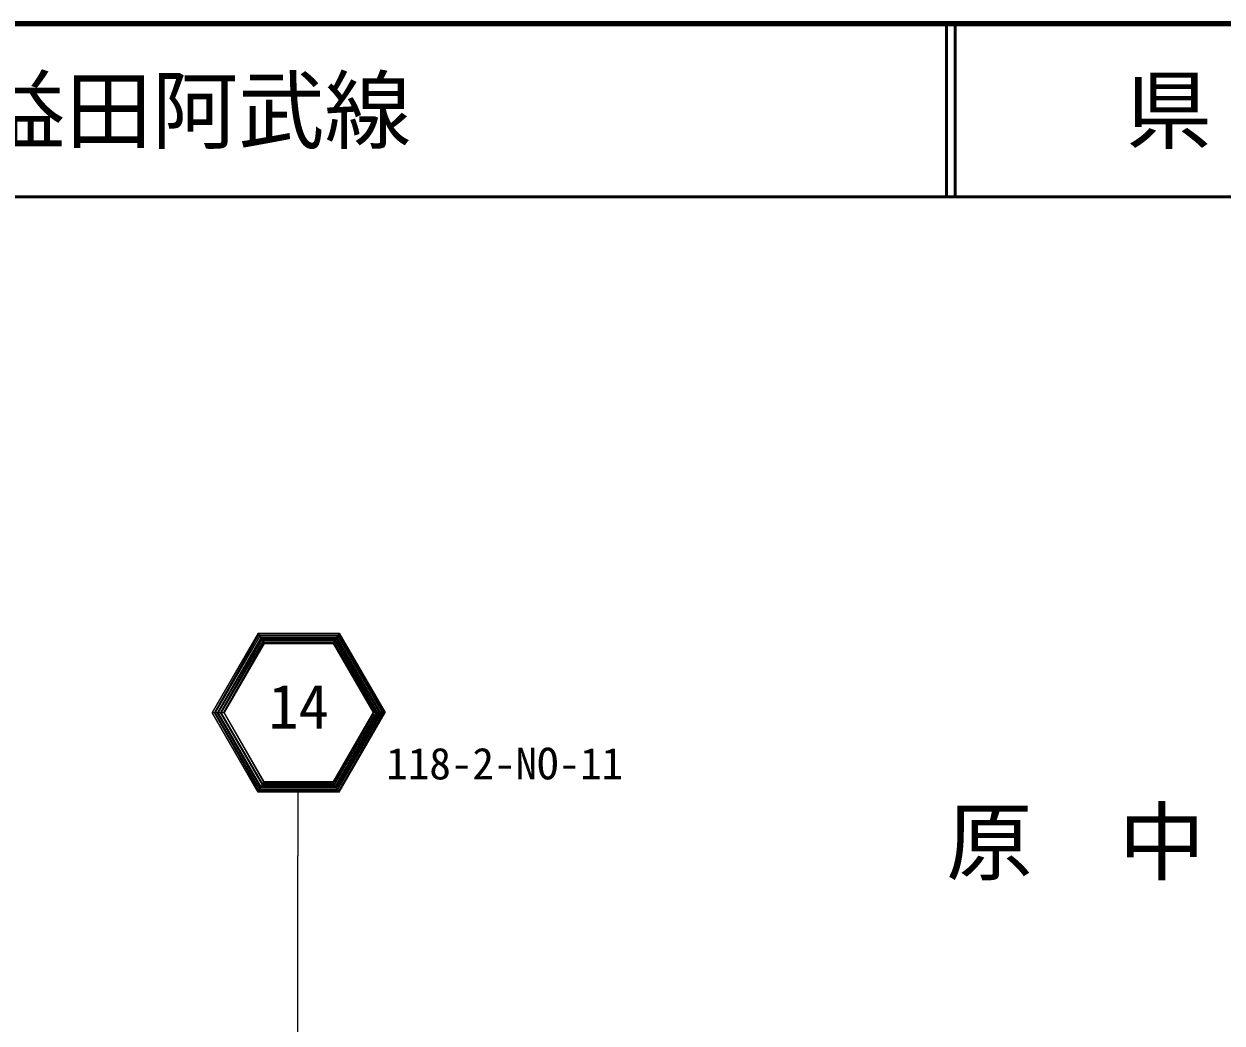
# Model space of a CAD drawing. Units: millimetres, scale not verified. Extents: x 40000 to 680000, y 20000 to 380000.
# Drawn here: x 244328 to 313702, y 322160 to 380000 of the extents above; entities that cross this region are included whole.
import ezdxf
from ezdxf.enums import TextEntityAlignment as Align

# ---------------------------------------------------------------- set-up
doc = ezdxf.new("R2010")
doc.units = ezdxf.units.MM
doc.header["$LTSCALE"] = 1000
for name, color, linetype, lineweight in [('M-STR-HTXT', 7, 'Continuous', 13), ('M-STR-STRC', 7, 'Continuous', 25), ('M-TTL', 2, 'Continuous', 140), ('M-TTL-LINE', 7, 'Continuous', 50)]:
    doc.layers.add(name, color=color, linetype=linetype, lineweight=lineweight)
doc.layers.add('M-TTL-TXT', color=7, linetype='Continuous')
doc.styles.add('ＭＳ ゴシック', font='')
doc.styles.get('ＭＳ ゴシック').set_extended_font_data('MS Gothic')

msp = doc.modelspace()

# ---------------------------------------------------------------- linework, layer by layer
at = {"layer": 'M-STR-STRC'}
for p, q in [((257892, 344731), (255236, 340131)), ((257934, 344658), (255370, 340131)), ((257978, 344581), (255409, 340131)), ((258046, 344465), (255526, 340131)), ((258065, 344431), (255582, 340131)), ((258108, 344357), (255715, 340131)), ((258152, 344281), (255756, 340131)), ((258203, 344193), (255882, 340131)), ((258238, 344131), (255929, 340131)), ((257892, 344731), (258238, 344131)), ((257892, 344731), (262585, 344731)), ((257948, 344635), (262536, 344647)), ((257978, 344581), (262498, 344581)), ((258032, 344489), (262448, 344495)), ((258065, 344431), (262411, 344431)), ((258152, 344281), (262325, 344281)), ((258157, 344360), (262365, 344351)), ((258215, 344212), (262268, 344183)), ((258238, 344131), (262238, 344131)), ((262585, 344731), (262238, 344131)), ((262238, 344131), (264548, 340131)), ((262298, 344173), (264621, 340162)), ((262325, 344281), (264721, 340131)), ((262391, 344316), (264795, 340143)), ((262411, 344431), (264894, 340131)), ((262466, 344484), (265001, 340094)), ((262498, 344581), (265067, 340131)), ((262566, 344615), (265156, 340143)), ((262585, 344731), (265240, 340131)), ((255236, 340131), (255929, 340131)), ((257892, 335531), (255236, 340131)), ((255348, 340131), (257926, 335590)), ((257978, 335681), (255409, 340131)), ((255504, 340131), (258022, 335757)), ((258065, 335831), (255582, 340131)), ((255681, 340131), (258130, 335944)), ((258152, 335981), (255756, 340131)), ((255893, 340131), (258212, 336087)), ((258238, 336131), (255929, 340131)), ((262238, 336131), (264548, 340131)), ((264596, 340081), (262285, 336077)), ((262325, 335981), (264721, 340131)), ((262398, 335952), (264820, 340156)), ((262411, 335831), (264894, 340131)), ((264957, 340106), (262466, 335790)), ((262498, 335681), (265067, 340131)), ((265132, 340100), (262535, 335591)), ((262585, 335531), (265240, 340131)), ((265240, 340131), (264548, 340131)), ((257892, 335531), (258238, 336131)), ((258031, 335772), (262437, 335787)), ((262411, 335831), (258065, 335831)), ((258121, 335928), (262357, 335926)), ((262325, 335981), (258152, 335981)), ((258202, 336069), (262278, 336063)), ((262238, 336131), (258238, 336131)), ((262585, 335531), (262238, 336131)), ((262585, 335531), (257892, 335531)), ((257941, 335616), (262531, 335624)), ((262498, 335681), (257978, 335681)), ((260189, 335531), (260189, 331832)), ((260189, 297181), (260189, 331832))]:
    msp.add_line(p, q, dxfattribs=at)
at = {"layer": 'M-TTL'}
msp.add_line((680000, 380000), (40000, 380000), dxfattribs=at)
at = {"layer": 'M-TTL-LINE'}
for p, q in [((297750, 380000), (297750, 370000)), ((298250, 380000), (298250, 370000)), ((40000, 370000), (680000, 370000))]:
    msp.add_line(p, q, dxfattribs=at)

# ---------------------------------------------------------------- texts
at = {"layer": 'M-STR-HTXT', "style": 'ＭＳ ゴシック'}
msp.add_text('原\u3000中', height=3666, dxfattribs=at).set_placement((297727, 329720), align=Align.BOTTOM_LEFT)
at = {"layer": 'M-STR-STRC', "style": 'ＭＳ ゴシック'}
for s, height, p in [('14', 2566, (258488, 338431)), ('118-2-NO-11', 1833, (265309, 335715))]:
    msp.add_text(s, height=height, dxfattribs=at).set_placement(p, align=Align.BOTTOM_LEFT)
at = {"layer": 'M-TTL-TXT', "style": 'ＭＳ ゴシック'}
msp.add_text('主要地方道益田阿武線', height=3666, dxfattribs=at).set_placement((216734, 375000), align=Align.MIDDLE_LEFT)
msp.add_text('県\u3000名', height=3666, dxfattribs=at).set_placement((315625, 375000), align=Align.MIDDLE_CENTER)

doc.saveas('drawing.dxf')
